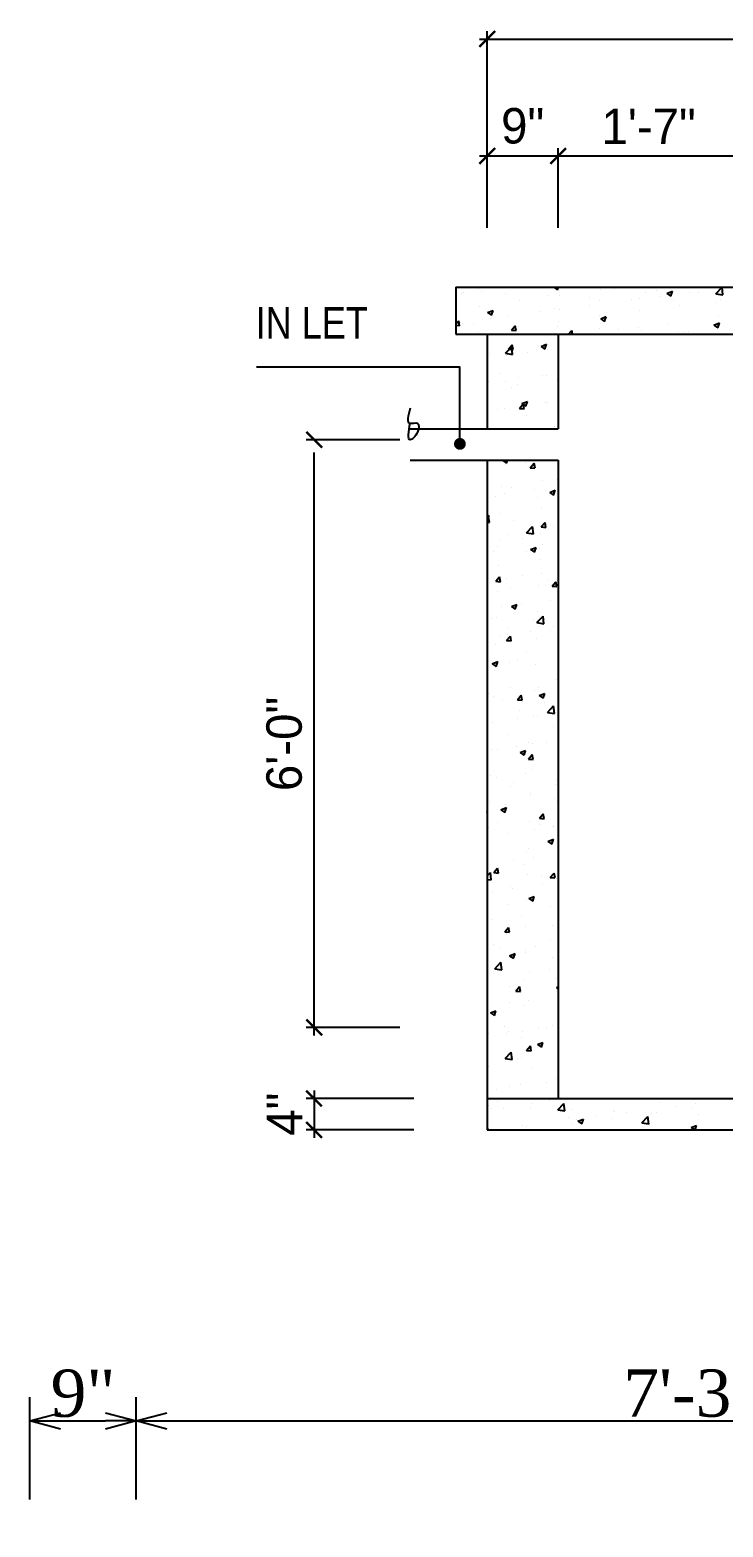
# Model space of a CAD drawing. Header units: inches. Extents: x -36906 to 35154, y -44700 to 686.
# Drawn here: x 34135.1 to 34311.2, y -18875.8 to -18495.7 of the extents above; entities that cross this region are included whole.
import ezdxf

# ---------------------------------------------------------------- set-up
doc = ezdxf.new("R2010")
doc.units = ezdxf.units.IN
doc.header["$LTSCALE"] = 2
doc.header["$MEASUREMENT"] = 0
doc.header["$PDMODE"] = 2
doc.layers.add('tex', color=7, linetype='Continuous')
doc.layers.add('wall', color=7, linetype='Continuous')
doc.styles.add('NOMAN', font='techl___.ttf', dxfattribs={"height": 6})
doc.styles.add('ROMANTIC', font='romantic.ttf')
doc.dimstyles.new('DIM-1', dxfattribs={"dimscale": 6, "dimtxt": 1.296875, "dimasz": 1.296875, "dimexe": 1, "dimexo": 1, "dimgap": 0.125, "dimtad": 1, "dimdec": 3, "dimrnd": 0.125, "dimzin": 3, "dimdsep": 46, "dimlunit": 4, "dimtxsty": 'ROMANTIC', "dimblk": 'OPEN30', "dimcen": 0.09, "dimdle": 1, "dimclrd": 256, "dimclre": 256, "dimclrt": 256, "dimadec": 0, "dimazin": 0, "dimtfac": 0.75, "dimtdec": 3, "dimtix": 1, "dimtmove": 1, "dimatfit": 3, "dimldrblk": 'OPEN90', "dimfxl": 0, "dimtolj": 1, "dimtzin": 0, "dimlwd": -1, "dimlwe": -1, "dimarcsym": 0})

# ---------------------------------------------------------------- blocks, each defined once
blk = doc.blocks.new('_ArchTick')
at = {"layer": 'wall', "color": 0, "const_width": 0.15}
blk.add_lwpolyline([(-0.5, -0.5), (0.5, 0.5)], dxfattribs=at)
blk = doc.blocks.new('_Dot')
at = {"color": 0, "linetype": 'ByBlock', "lineweight": -2}
blk.add_line((-0.5, 0), (-1, 0), dxfattribs=at)
at = {"color": 0, "linetype": 'ByBlock', "const_width": 0.5}
blk.add_lwpolyline([(-0.25, 0, 1), (0.25, 0, 1)], format="xyb", close=True, dxfattribs=at)
blk = doc.blocks.new('_Open30')
at = {"layer": 'tex', "color": 0, "lineweight": -2}
for p, q in [((-1, 0.268), (0, 0)), ((0, 0), (-1, -0.268)), ((0, 0), (-1, 0))]:
    blk.add_line(p, q, dxfattribs=at)
blk = doc.blocks.new('*D13')
at = {"linetype": 'ByBlock'}
for p, q in [((34162.1, -18868.77), (34162.1, -18842.85)), ((34527.84, -18868.77), (34527.84, -18842.85)), ((34169.88, -18848.85), (34520.06, -18848.85))]:
    blk.add_line(p, q, dxfattribs=at)
at = {"layer": 'Defpoints', "color": 0, "linetype": 'ByBlock'}
for p in [(34527.84, -18848.85), (34162.1, -18874.77), (34527.84, -18874.77)]:
    blk.add_point(p, dxfattribs=at)
at = {"linetype": 'ByBlock', "xscale": 7.78125, "yscale": 7.78125, "zscale": 7.78125, "rotation": 180}
blk.add_blockref('_Open30', (34162.1, -18848.85), dxfattribs=at)
at = {"linetype": 'ByBlock', "xscale": 7.78125, "yscale": 7.78125, "zscale": 7.78125}
blk.add_blockref('_Open30', (34527.84, -18848.85), dxfattribs=at)
at = {"linetype": 'ByBlock', "insert": (34344.97, -18841.87), "char_height": 12, "attachment_point": 5, "style": 'ROMANTIC'}
blk.add_mtext('\\A1;7\'-3" x 6\' x 5\'-6" ', dxfattribs=at)
blk = doc.blocks.new('_Open90')
at = {"color": 0, "linetype": 'ByBlock', "lineweight": -2}
for p, q in [((-0.5, 0.5), (0, 0)), ((0, 0), (-1, 0)), ((0, 0), (-0.5, -0.5))]:
    blk.add_line(p, q, dxfattribs=at)
blk = doc.blocks.new('*D15')
at = {"linetype": 'ByBlock'}
for p, q in [((34135.1, -18868.77), (34135.1, -18842.85)), ((34162.1, -18868.77), (34162.1, -18842.85)), ((34142.88, -18848.85), (34154.31, -18848.85))]:
    blk.add_line(p, q, dxfattribs=at)
at = {"layer": 'Defpoints', "color": 0, "linetype": 'ByBlock'}
for p in [(34162.1, -18848.85), (34135.1, -18874.77), (34162.1, -18874.77)]:
    blk.add_point(p, dxfattribs=at)
at = {"linetype": 'ByBlock', "xscale": 7.78125, "yscale": 7.78125, "zscale": 7.78125, "rotation": 180}
blk.add_blockref('_Open30', (34135.1, -18848.85), dxfattribs=at)
at = {"linetype": 'ByBlock', "xscale": 7.78125, "yscale": 7.78125, "zscale": 7.78125}
blk.add_blockref('_Open30', (34162.1, -18848.85), dxfattribs=at)
at = {"linetype": 'ByBlock', "insert": (34148.6, -18841.9), "char_height": 12, "attachment_point": 5, "style": 'ROMANTIC'}
blk.add_mtext('\\A1;9"', dxfattribs=at)

msp = doc.modelspace()

# ---------------------------------------------------------------- linework, layer by layer
at = {"ltscale": 0.5}
for p, q in [((34249.2715, -18498.0194), (34444.9502, -18498.0194)), ((34251.2715, -18521.4222), (34251.2715, -18496.0194)), ((34249.2715, -18527.7071), (34271.2715, -18527.7071)), ((34251.2715, -18545.9596), (34251.2715, -18525.7071)), ((34267.2715, -18527.7071), (34317.2715, -18527.7071)), ((34269.2715, -18545.9596), (34269.2715, -18525.7071)), ((34269.2715, -18545.9596), (34269.2715, -18525.7071)), ((34229.0601, -18599.771), (34205.3092, -18599.771)), ((34207.3092, -18750.9829), (34207.3092, -18602.9829)), ((34229.0601, -18748.9829), (34205.3092, -18748.9829)), ((34232.5979, -18766.9829), (34205.2597, -18766.9829)), ((34207.2597, -18764.9829), (34207.2597, -18776.9829)), ((34232.5979, -18774.9829), (34205.2597, -18774.9829))]:
    msp.add_line(p, q, dxfattribs=at)
for p, q in [((34251.2715, -18545.9596), (34251.2715, -18498.0194)), ((34243.2715, -18560.9829), (34451.2715, -18560.9829)), ((34243.2715, -18560.9829), (34243.2715, -18572.9829)), ((34244.7755, -18562.6934), (34244.7755, -18562.6934)), ((34245.2143, -18562.2686), (34245.2143, -18562.2686)), ((34248.9321, -18561.3275), (34248.9321, -18561.3275)), ((34249.7823, -18562.0342), (34249.7823, -18562.0342)), ((34255.8907, -18562.7197), (34255.8907, -18562.7197)), ((34257.3569, -18561.037), (34257.3569, -18561.037)), ((34266.5672, -18563.1708), (34266.5672, -18563.1708)), ((34268.1423, -18560.9934), (34268.1697, -18560.9829)), ((34268.1423, -18560.9934), (34269.1371, -18561.6644)), ((34269.1381, -18561.6717), (34269.3693, -18560.9829)), ((34269.6251, -18563.1761), (34269.6251, -18563.1761)), ((34280.0129, -18561.6766), (34280.0129, -18561.6766)), ((34283.7031, -18561.3865), (34283.7031, -18561.3865)), ((34291.5614, -18562.3203), (34291.5614, -18562.3203)), ((34294.3796, -18561.8376), (34294.3796, -18561.8376)), ((34294.9458, -18563.2839), (34294.9458, -18563.2839)), ((34296.8848, -18562.5952), (34298.2852, -18562.0576)), ((34296.8848, -18562.5952), (34297.8797, -18563.2662)), ((34297.8807, -18563.2734), (34298.2863, -18562.0649)), ((34302.5204, -18562.2867), (34302.5204, -18562.2867)), ((34305.056, -18562.2887), (34305.056, -18562.2887)), ((34309.3496, -18562.6843), (34310.9074, -18561.0608)), ((34309.3496, -18562.6843), (34311.1283, -18562.9602)), ((34311.1294, -18562.9664), (34310.9084, -18561.067)), ((34249.2542, -18565.8647), (34249.2542, -18565.8647)), ((34251.3378, -18567.444), (34252.7382, -18566.9065)), ((34252.3337, -18568.1223), (34252.7392, -18566.9137)), ((34259.523, -18564.4565), (34259.523, -18564.4565)), ((34268.234, -18566.3245), (34268.234, -18566.3245)), ((34269.7334, -18566.6032), (34269.7334, -18566.6032)), ((34277.2436, -18563.6219), (34277.2436, -18563.6219)), ((34277.308, -18565.606), (34277.308, -18565.606)), ((34279.8977, -18564.3224), (34279.8977, -18564.3224)), ((34287.9201, -18564.073), (34287.9201, -18564.073)), ((34289.939, -18563.9431), (34289.939, -18563.9431)), ((34290.0384, -18566.9262), (34290.0384, -18566.9262)), ((34298.5965, -18564.5241), (34298.5965, -18564.5241)), ((34300.1405, -18565.6459), (34300.1405, -18565.6459)), ((34309.273, -18564.9752), (34309.273, -18564.9752)), ((34310.5283, -18564.1463), (34310.5283, -18564.1463)), ((34243.2715, -18570.4431), (34244.0264, -18569.5434)), ((34243.2715, -18570.7108), (34244.2577, -18570.7971)), ((34244.2587, -18570.8043), (34244.0275, -18569.5507)), ((34244.5209, -18569.9225), (34244.5209, -18569.9225)), ((34244.9065, -18570.3287), (34244.9065, -18570.3287)), ((34247.6947, -18570.1994), (34247.6947, -18570.1994)), ((34251.3378, -18567.444), (34252.3327, -18568.1151)), ((34252.0956, -18568.9252), (34252.0956, -18568.9252)), ((34256.5703, -18568.3266), (34256.5703, -18568.3266)), ((34257.4074, -18571.9475), (34258.3716, -18570.7984)), ((34258.3712, -18570.6505), (34258.3712, -18570.6505)), ((34258.6039, -18572.0594), (34258.3727, -18570.8057)), ((34264.7266, -18567.2623), (34264.7266, -18567.2623)), ((34269.3819, -18569.834), (34269.3819, -18569.834)), ((34279.7697, -18568.3344), (34279.7697, -18568.3344)), ((34280.0804, -18569.0458), (34281.4808, -18568.5082)), ((34280.0804, -18569.0458), (34281.0752, -18569.7168)), ((34281.0763, -18569.7241), (34281.4818, -18568.5155)), ((34297.2591, -18570.1749), (34297.2591, -18570.1749)), ((34308.823, -18570.6475), (34310.2234, -18570.11)), ((34308.823, -18570.6475), (34309.8178, -18571.3186)), ((34309.8189, -18571.3258), (34310.2244, -18570.1173)), ((34309.8901, -18568.512), (34309.8901, -18568.512)), ((34310.2851, -18570.8042), (34310.2851, -18570.8042)), ((34243.2715, -18572.9829), (34451.2715, -18572.9829)), ((34249.0111, -18572.5226), (34249.0111, -18572.5226)), ((34251.2715, -18572.9829), (34251.2715, -18596.9829)), ((34256.6264, -18573.1957), (34256.6264, -18573.1957)), ((34257.4074, -18571.9475), (34258.6029, -18572.0521)), ((34259.2798, -18571.1143), (34259.2798, -18571.1143)), ((34269.0476, -18571.1016), (34269.0476, -18571.1016)), ((34269.1878, -18573.2716), (34269.1878, -18573.2716)), ((34269.2715, -18572.9829), (34269.2715, -18596.9829)), ((34271.937, -18572.9829), (34272.7168, -18572.0535)), ((34272.888, -18572.9829), (34272.7179, -18572.0608)), ((34279.7241, -18571.5527), (34279.7241, -18571.5527)), ((34284.6776, -18571.8313), (34284.6776, -18571.8313)), ((34289.6844, -18571.1721), (34289.6844, -18571.1721)), ((34290.4005, -18572.0038), (34290.4005, -18572.0038)), ((34299.8973, -18572.3037), (34299.8973, -18572.3037)), ((34301.077, -18572.4549), (34301.077, -18572.4549)), ((34302.3994, -18572.2515), (34302.3994, -18572.2515)), ((34251.8057, -18577.8515), (34251.8057, -18577.8515)), ((34255.9405, -18577.8072), (34257.4982, -18576.1837)), ((34255.9405, -18577.8072), (34257.7192, -18578.083)), ((34256.0728, -18578.4113), (34256.0728, -18578.4113)), ((34256.652, -18576.7715), (34257.6162, -18575.6224)), ((34256.652, -18576.7715), (34257.8474, -18576.8761)), ((34256.8125, -18577.1924), (34256.8125, -18577.1924)), ((34257.7215, -18578.0833), (34257.5005, -18576.1839)), ((34257.8497, -18576.876), (34257.6185, -18575.6223)), ((34261.4187, -18577.587), (34261.4187, -18577.587)), ((34264.3872, -18576.1952), (34264.3872, -18576.1952)), ((34264.9285, -18576.0629), (34266.3289, -18575.5254)), ((34264.9285, -18576.0629), (34265.9234, -18576.734)), ((34265.9256, -18576.7339), (34266.3312, -18575.5253)), ((34266.4605, -18576.9117), (34266.4605, -18576.9117)), ((34251.5511, -18585.0806), (34251.5511, -18585.0806)), ((34254.6167, -18583.0405), (34254.6167, -18583.0405)), ((34255.8296, -18585.0691), (34255.8296, -18585.0691)), ((34258.8336, -18585.7269), (34258.8336, -18585.7269)), ((34259.1258, -18584.0834), (34259.1258, -18584.0834)), ((34265.2931, -18583.4915), (34265.2931, -18583.4915)), ((34266.2173, -18583.5696), (34266.2173, -18583.5696)), ((34269.0569, -18584.5861), (34269.0569, -18584.5861)), ((34257.3931, -18586.5882), (34257.3931, -18586.5882)), ((34253.8644, -18591.9716), (34253.8644, -18591.9716)), ((34255.5864, -18591.727), (34255.5864, -18591.727)), ((34259.427, -18591.8153), (34260.3912, -18590.6663)), ((34259.427, -18591.8153), (34260.6225, -18591.9199)), ((34260.0622, -18590.5659), (34261.4626, -18590.0284)), ((34260.0622, -18590.5659), (34261.057, -18591.237)), ((34260.6247, -18591.9198), (34260.3935, -18590.6662)), ((34261.0593, -18591.2369), (34261.4648, -18590.0283)), ((34261.3141, -18593.6577), (34261.3141, -18593.6577)), ((34265.9741, -18590.2275), (34265.9741, -18590.2275)), ((34266.4954, -18590.3087), (34266.4954, -18590.3087)), ((34231.6852, -18596.9829), (34269.2715, -18596.9829)), ((34265.7309, -18596.8854), (34265.7309, -18596.8854)), ((34268.2311, -18596.5194), (34268.2311, -18596.5194)), ((34231.6852, -18604.9829), (34269.2715, -18604.9829)), ((34251.2715, -18604.9829), (34251.2715, -18774.9829)), ((34255.1, -18605.0428), (34255.1, -18605.0428)), ((34255.1959, -18605.069), (34255.4202, -18604.9829)), ((34255.1959, -18605.069), (34256.1907, -18605.74)), ((34256.193, -18605.7399), (34256.447, -18604.9829)), ((34269.2715, -18604.9829), (34269.2715, -18766.9829)), ((34255.9726, -18606.0852), (34255.9726, -18606.0852)), ((34260.9794, -18605.426), (34260.9794, -18605.426)), ((34261.6364, -18606.5641), (34261.6364, -18606.5641)), ((34262.2021, -18606.8592), (34263.1662, -18605.7101)), ((34262.2021, -18606.8592), (34263.3975, -18606.9638)), ((34263.3997, -18606.9637), (34263.1685, -18605.71)), ((34254.8568, -18611.7007), (34254.8568, -18611.7007)), ((34257.3342, -18611.9141), (34257.3342, -18611.9141)), ((34263.2926, -18612.3171), (34263.2926, -18612.3171)), ((34265.2445, -18610.2011), (34265.2445, -18610.2011)), ((34267.134, -18613.1213), (34268.5344, -18612.5838)), ((34268.1311, -18613.7923), (34268.5367, -18612.5837)), ((34268.9979, -18609.912), (34268.9979, -18609.912)), ((34253.4404, -18614.0438), (34253.4404, -18614.0438)), ((34255.718, -18613.3143), (34255.718, -18613.3143)), ((34264.1168, -18614.4949), (34264.1168, -18614.4949)), ((34267.134, -18613.1213), (34268.1289, -18613.7924)), ((34251.2715, -18619.2104), (34251.73, -18619.0344)), ((34251.2715, -18619.8857), (34251.5961, -18619.4989)), ((34251.2715, -18620.2073), (34251.3244, -18620.243)), ((34251.3267, -18620.2429), (34251.7322, -18619.0343)), ((34251.8296, -18620.7525), (34251.5983, -18619.4988)), ((34254.6136, -18618.3585), (34254.6136, -18618.3585)), ((34258.0312, -18620.2053), (34258.0312, -18620.2053)), ((34265.0013, -18616.859), (34265.0013, -18616.859)), ((34251.2715, -18620.7039), (34251.8273, -18620.7526)), ((34256.5084, -18623.8473), (34256.5084, -18623.8473)), ((34261.2436, -18623.3927), (34262.8014, -18621.7692)), ((34261.2436, -18623.3927), (34263.0224, -18623.6686)), ((34263.0246, -18623.6688), (34262.8037, -18621.7695)), ((34264.7581, -18623.5169), (34264.7581, -18623.5169)), ((34264.9771, -18621.903), (34265.9413, -18620.754)), ((34264.9771, -18621.903), (34266.1725, -18622.0076)), ((34266.1748, -18622.0075), (34265.9435, -18620.7539)), ((34268.1721, -18621.8452), (34268.1721, -18621.8452)), ((34253.7626, -18626.9502), (34253.7626, -18626.9502)), ((34254.3704, -18625.0164), (34254.3704, -18625.0164)), ((34260.2221, -18624.7148), (34260.2221, -18624.7148)), ((34262.2677, -18627.6243), (34263.6681, -18627.0868)), ((34262.2677, -18627.6243), (34263.2626, -18628.2954)), ((34263.2648, -18628.2953), (34263.6703, -18627.0867)), ((34264.4391, -18627.4013), (34264.4391, -18627.4013)), ((34265.4009, -18626.4306), (34265.4009, -18626.4306)), ((34252.7699, -18628.0935), (34252.7699, -18628.0935)), ((34254.1272, -18631.6743), (34254.1272, -18631.6743)), ((34261.3007, -18628.2387), (34261.3007, -18628.2387)), ((34264.5149, -18630.1748), (34264.5149, -18630.1748)), ((34253.4069, -18635.6918), (34254.3711, -18634.5428)), ((34254.6046, -18635.7963), (34254.3733, -18634.5427)), ((34256.2431, -18634.881), (34256.2431, -18634.881)), ((34260.1395, -18634.3189), (34260.1395, -18634.3189)), ((34265.1463, -18633.6597), (34265.1463, -18633.6597)), ((34266.9195, -18635.3321), (34266.9195, -18635.3321)), ((34268.9389, -18635.2378), (34268.9389, -18635.2378)), ((34253.4069, -18635.6918), (34254.6023, -18635.7964)), ((34253.884, -18638.3322), (34253.884, -18638.3322)), ((34257.2752, -18637.2399), (34257.2752, -18637.2399)), ((34264.2717, -18636.8326), (34264.2717, -18636.8326)), ((34267.7521, -18636.9469), (34268.7163, -18635.7978)), ((34267.7521, -18636.9469), (34268.9475, -18637.0515)), ((34268.9498, -18637.0514), (34268.7185, -18635.7977)), ((34254.8781, -18642.2071), (34254.8781, -18642.2071)), ((34257.4014, -18642.1273), (34258.8018, -18641.5898)), ((34257.4014, -18642.1273), (34258.3963, -18642.7984)), ((34258.3985, -18642.7983), (34258.804, -18641.5897)), ((34259.8849, -18641.5479), (34259.8849, -18641.5479)), ((34267.4595, -18640.5507), (34267.4595, -18640.5507)), ((34252.3484, -18645.1009), (34252.3484, -18645.1009)), ((34253.6408, -18644.99), (34253.6408, -18644.99)), ((34263.0248, -18645.552), (34263.0248, -18645.552)), ((34263.8952, -18646.1854), (34265.453, -18644.5619)), ((34263.8952, -18646.1854), (34265.6739, -18646.4613)), ((34264.0285, -18643.4905), (34264.0285, -18643.4905)), ((34265.6762, -18646.4616), (34265.4552, -18644.5622)), ((34254.6235, -18649.4362), (34254.6235, -18649.4362)), ((34256.1819, -18650.7357), (34257.1461, -18649.5866)), ((34256.1819, -18650.7357), (34257.3774, -18650.8403)), ((34256.4494, -18649.1732), (34256.4494, -18649.1732)), ((34256.5653, -18647.7874), (34256.5653, -18647.7874)), ((34257.3796, -18650.8402), (34257.1483, -18649.5865)), ((34262.1981, -18648.4389), (34262.1981, -18648.4389)), ((34263.7853, -18650.1484), (34263.7853, -18650.1484)), ((34267.2418, -18648.2385), (34267.2418, -18648.2385)), ((34268.1132, -18647.1711), (34268.1132, -18647.1711)), ((34253.3976, -18651.6479), (34253.3976, -18651.6479)), ((34261.2417, -18653.5645), (34261.2417, -18653.5645)), ((34252.5351, -18656.6303), (34253.9355, -18656.0928)), ((34252.5351, -18656.6303), (34253.53, -18657.3014)), ((34253.1544, -18658.3058), (34253.1544, -18658.3058)), ((34253.5322, -18657.3013), (34253.9377, -18656.0927)), ((34256.9367, -18656.3272), (34256.9367, -18656.3272)), ((34259.0458, -18655.7182), (34259.0458, -18655.7182)), ((34263.5421, -18656.8063), (34263.5421, -18656.8063)), ((34268.8799, -18660.5636), (34268.8799, -18660.5636)), ((34251.6753, -18664.2154), (34251.6753, -18664.2154)), ((34252.9112, -18664.9637), (34252.9112, -18664.9637)), ((34255.1511, -18665.9381), (34255.1511, -18665.9381)), ((34257.2162, -18662.5657), (34257.2162, -18662.5657)), ((34258.957, -18665.7795), (34259.9211, -18664.6304)), ((34258.957, -18665.7795), (34260.1524, -18665.8841)), ((34260.1546, -18665.884), (34259.9233, -18664.6304)), ((34263.2989, -18663.4641), (34263.2989, -18663.4641)), ((34264.3064, -18662.5525), (34264.3064, -18662.5525)), ((34264.4733, -18664.6827), (34265.8736, -18664.1452)), ((34264.4733, -18664.6827), (34265.4681, -18665.3537)), ((34265.4703, -18665.3536), (34265.8758, -18664.1451)), ((34259.3681, -18668.6246), (34259.3681, -18668.6246)), ((34264.0518, -18669.7816), (34264.0518, -18669.7816)), ((34265.8276, -18666.3892), (34265.8276, -18666.3892)), ((34266.5468, -18668.9782), (34268.1046, -18667.3547)), ((34266.5468, -18668.9782), (34268.3255, -18669.2541)), ((34268.3278, -18669.2544), (34268.1068, -18667.355)), ((34252.668, -18671.6215), (34252.668, -18671.6215)), ((34259.045, -18670.4407), (34259.045, -18670.4407)), ((34263.0557, -18670.122), (34263.0557, -18670.122)), ((34268.0542, -18672.4969), (34268.0542, -18672.4969)), ((34256.3905, -18674.499), (34256.3905, -18674.499)), ((34261.8485, -18676.5554), (34261.8485, -18676.5554)), ((34262.8125, -18676.7799), (34262.8125, -18676.7799)), ((34266.365, -18676.6726), (34266.365, -18676.6726)), ((34252.4248, -18678.2794), (34252.4248, -18678.2794)), ((34253.7836, -18678.329), (34253.7836, -18678.329)), ((34258.7904, -18677.6698), (34258.7904, -18677.6698)), ((34259.607, -18679.1857), (34261.0073, -18678.6482)), ((34259.607, -18679.1857), (34260.6018, -18679.8567)), ((34260.604, -18679.8566), (34261.0095, -18678.6481)), ((34261.1828, -18678.8903), (34261.1828, -18678.8903)), ((34261.732, -18680.8234), (34262.6962, -18679.6743)), ((34261.732, -18680.8234), (34262.9274, -18680.9279)), ((34262.9296, -18680.9279), (34262.6984, -18679.6742)), ((34252.1816, -18684.9373), (34252.1816, -18684.9373)), ((34261.1036, -18684.5608), (34261.1036, -18684.5608)), ((34262.5693, -18683.4378), (34262.5693, -18683.4378)), ((34253.529, -18685.5581), (34253.529, -18685.5581)), ((34257.1572, -18687.8915), (34257.1572, -18687.8915)), ((34257.9538, -18686.7753), (34257.9538, -18686.7753)), ((34268.6303, -18687.2264), (34268.6303, -18687.2264)), ((34268.821, -18685.8894), (34268.821, -18685.8894)), ((34251.4943, -18689.0107), (34251.4943, -18689.0107)), ((34251.9384, -18691.5952), (34251.9384, -18691.5952)), ((34255.8422, -18692.4491), (34255.8422, -18692.4491)), ((34262.1708, -18689.4618), (34262.1708, -18689.4618)), ((34262.3261, -18690.0957), (34262.3261, -18690.0957)), ((34268.4732, -18690.7862), (34268.4732, -18690.7862)), ((34269.1984, -18691.7709), (34269.2715, -18691.6947)), ((34269.1984, -18691.7709), (34269.2715, -18691.7823)), ((34251.3594, -18694.7166), (34251.2715, -18694.2399)), ((34251.2715, -18694.7092), (34251.3572, -18694.7167)), ((34254.7406, -18693.6887), (34256.141, -18693.1512)), ((34254.7406, -18693.6887), (34255.7355, -18694.3597)), ((34255.7377, -18694.3596), (34256.1432, -18693.1511)), ((34264.507, -18695.8672), (34265.4712, -18694.7181)), ((34264.507, -18695.8672), (34265.7025, -18695.9718)), ((34265.7046, -18695.9717), (34265.4734, -18694.718)), ((34251.6952, -18698.2531), (34251.6952, -18698.2531)), ((34253.9748, -18696.9414), (34253.9748, -18696.9414)), ((34256.3315, -18699.8248), (34256.3315, -18699.8248)), ((34262.083, -18696.7535), (34262.083, -18696.7535)), ((34263.2118, -18698.6744), (34263.2118, -18698.6744)), ((34264.6512, -18697.3925), (34264.6512, -18697.3925)), ((34267.9952, -18697.8227), (34267.9952, -18697.8227)), ((34268.2186, -18698.0152), (34268.2186, -18698.0152)), ((34261.8398, -18703.4114), (34261.8398, -18703.4114)), ((34266.6788, -18701.7411), (34268.0792, -18701.2035)), ((34266.6788, -18701.7411), (34267.6736, -18702.4121)), ((34267.6758, -18702.412), (34268.0813, -18701.2034)), ((34251.2715, -18707.6702), (34251.2769, -18707.6541)), ((34251.2715, -18707.6554), (34251.2747, -18707.6542)), ((34251.452, -18704.9109), (34251.452, -18704.9109)), ((34257.9505, -18706.5626), (34257.9505, -18706.5626)), ((34260.7565, -18707.6124), (34260.7565, -18707.6124)), ((34261.1238, -18704.2161), (34261.1238, -18704.2161)), ((34262.9572, -18705.9035), (34262.9572, -18705.9035)), ((34251.2715, -18710.4546), (34252.0629, -18709.6298)), ((34251.2715, -18711.3722), (34252.2839, -18711.5292)), ((34252.2861, -18711.5295), (34252.0651, -18709.6301)), ((34252.9368, -18709.656), (34253.901, -18708.5069)), ((34252.9368, -18709.656), (34254.1323, -18709.7606)), ((34254.1344, -18709.7605), (34253.9032, -18708.5068)), ((34254.2971, -18709.8478), (34254.2971, -18709.8478)), ((34261.5966, -18710.0693), (34261.5966, -18710.0693)), ((34264.9735, -18710.2989), (34264.9735, -18710.2989)), ((34267.282, -18710.911), (34268.2462, -18709.762)), ((34267.282, -18710.911), (34268.4775, -18711.0156)), ((34268.4796, -18711.0155), (34268.2484, -18709.7619)), ((34268.762, -18711.2153), (34268.762, -18711.2153)), ((34252.6891, -18714.4509), (34252.6891, -18714.4509)), ((34257.0983, -18713.2174), (34257.0983, -18713.2174)), ((34257.6959, -18713.7917), (34257.6959, -18713.7917)), ((34265.2705, -18712.7945), (34265.2705, -18712.7945)), ((34256.7775, -18717.7786), (34256.7775, -18717.7786)), ((34261.3534, -18716.7272), (34261.3534, -18716.7272)), ((34261.8125, -18716.2441), (34263.2128, -18715.7065)), ((34261.8125, -18716.2441), (34262.8073, -18716.9151)), ((34262.8095, -18716.915), (34263.215, -18715.7064)), ((34267.454, -18718.2297), (34267.454, -18718.2297)), ((34252.4345, -18721.6799), (34252.4345, -18721.6799)), ((34260.0091, -18720.6827), (34260.0091, -18720.6827)), ((34255.7119, -18724.6998), (34256.676, -18723.5508)), ((34255.7119, -18724.6998), (34256.9073, -18724.8044)), ((34256.2725, -18725.1506), (34256.2725, -18725.1506)), ((34256.9095, -18724.8043), (34256.6782, -18723.5507)), ((34261.1102, -18723.385), (34261.1102, -18723.385)), ((34267.9362, -18723.1485), (34267.9362, -18723.1485)), ((34252.8828, -18727.9985), (34252.8828, -18727.9985)), ((34254.7477, -18728.571), (34254.7477, -18728.571)), ((34256.9462, -18730.7471), (34258.3465, -18730.2095)), ((34257.9432, -18731.418), (34258.3487, -18730.2094)), ((34260.867, -18730.0429), (34260.867, -18730.0429)), ((34261.0648, -18729.542), (34261.0648, -18729.542)), ((34263.5593, -18728.4496), (34263.5593, -18728.4496)), ((34267.3787, -18726.9081), (34267.3787, -18726.9081)), ((34253.1567, -18734.0461), (34254.7145, -18732.4225)), ((34253.1567, -18734.0461), (34254.9354, -18734.3219)), ((34254.9376, -18734.3222), (34254.7167, -18732.4228)), ((34256.9462, -18730.7471), (34257.941, -18731.4181)), ((34257.0998, -18730.685), (34257.0998, -18730.685)), ((34267.1241, -18734.1371), (34267.1241, -18734.1371)), ((34267.7762, -18731.1361), (34267.7762, -18731.1361)), ((34260.6238, -18736.7008), (34260.6238, -18736.7008)), ((34262.1173, -18734.7963), (34262.1173, -18734.7963)), ((34268.703, -18736.5411), (34268.703, -18736.5411)), ((34257.0393, -18738.5432), (34257.0393, -18738.5432)), ((34258.4869, -18739.7437), (34259.4511, -18738.5946)), ((34258.4869, -18739.7437), (34259.6823, -18739.8483)), ((34259.6845, -18739.8482), (34259.4532, -18738.5945)), ((34259.5802, -18738.6158), (34259.5802, -18738.6158)), ((34261.8627, -18742.0254), (34261.8627, -18742.0254)), ((34268.8843, -18738.7995), (34269.2715, -18738.6508)), ((34268.8843, -18738.7995), (34269.2715, -18739.0606)), ((34252.0799, -18745.2501), (34253.4802, -18744.7125)), ((34252.0799, -18745.2501), (34253.0747, -18745.9211)), ((34253.0769, -18745.921), (34253.4824, -18744.7124)), ((34256.8559, -18742.6845), (34256.8559, -18742.6845)), ((34260.3806, -18743.3587), (34260.3806, -18743.3587)), ((34255.6855, -18748.8357), (34255.6855, -18748.8357)), ((34264.176, -18748.9164), (34264.176, -18748.9164)), ((34266.362, -18749.2868), (34266.362, -18749.2868)), ((34267.8773, -18748.4744), (34267.8773, -18748.4744)), ((34251.5946, -18750.5728), (34251.5946, -18750.5728)), ((34256.2135, -18750.4765), (34256.2135, -18750.4765)), ((34256.6013, -18749.9136), (34256.6013, -18749.9136)), ((34259.9025, -18751.5222), (34259.9025, -18751.5222)), ((34260.1374, -18750.0165), (34260.1374, -18750.0165)), ((34264.018, -18753.3025), (34265.4184, -18752.7649)), ((34264.018, -18753.3025), (34265.0129, -18753.9735)), ((34265.015, -18753.9734), (34265.4205, -18752.7648)), ((34255.8083, -18756.8388), (34257.3661, -18755.2153)), ((34255.8083, -18756.8388), (34257.587, -18757.1147)), ((34257.5892, -18757.115), (34257.3682, -18755.2156)), ((34258.9146, -18756.8046), (34258.9146, -18756.8046)), ((34259.8942, -18756.6744), (34259.8942, -18756.6744)), ((34261.0058, -18754.8678), (34261.0058, -18754.8678)), ((34261.2619, -18754.7875), (34262.2261, -18753.6385)), ((34261.2619, -18754.7875), (34262.4574, -18754.8921)), ((34262.4595, -18754.892), (34262.2282, -18753.6384)), ((34251.34, -18757.8018), (34251.34, -18757.8018)), ((34251.7065, -18759.0019), (34251.7065, -18759.0019)), ((34262.383, -18759.453), (34262.383, -18759.453)), ((34253.6532, -18764.6929), (34253.6532, -18764.6929)), ((34256.9803, -18763.869), (34256.9803, -18763.869)), ((34259.651, -18763.3323), (34259.651, -18763.3323)), ((34266.2842, -18763.0299), (34266.2842, -18763.0299)), ((34268.644, -18761.8669), (34268.644, -18761.8669)), ((34251.2715, -18766.9829), (34443.2715, -18766.9829)), ((34253.9926, -18767.76), (34253.9926, -18767.76)), ((34258.9994, -18767.1009), (34258.9994, -18767.1009)), ((34262.5724, -18768.2545), (34262.5724, -18768.2545)), ((34266.9954, -18767.5386), (34266.9954, -18767.5386)), ((34269.1794, -18769.888), (34270.7372, -18768.2644)), ((34270.959, -18770.1699), (34270.738, -18768.2706)), ((34292.0645, -18766.9829), (34292.1029, -18767.0087)), ((34292.1038, -18767.016), (34292.1149, -18766.9829)), ((34295.1152, -18767.9257), (34295.1152, -18767.9257)), ((34304.1629, -18768.3505), (34304.1629, -18768.3505)), ((34251.5663, -18768.8318), (34251.5663, -18768.8318)), ((34252.4703, -18769.5349), (34252.4703, -18769.5349)), ((34255.3317, -18769.5407), (34255.3317, -18769.5407)), ((34262.2428, -18769.2829), (34262.2428, -18769.2829)), ((34269.1794, -18769.888), (34270.9581, -18770.1638)), ((34271.7877, -18771.9299), (34271.7877, -18771.9299)), ((34272.9192, -18769.734), (34272.9192, -18769.734)), ((34273.9437, -18772.329), (34273.9437, -18772.329)), ((34274.3036, -18772.7883), (34275.704, -18772.2508)), ((34275.2993, -18773.4666), (34275.7048, -18772.258)), ((34278.9505, -18771.6698), (34278.9505, -18771.6698)), ((34282.9857, -18772.0047), (34282.9857, -18772.0047)), ((34283.4515, -18769.9278), (34283.4515, -18769.9278)), ((34283.5957, -18770.1851), (34283.5957, -18770.1851)), ((34286.5251, -18770.6726), (34286.5251, -18770.6726)), ((34290.5242, -18773.1983), (34292.082, -18771.5748)), ((34292.3038, -18773.4803), (34292.0828, -18771.5809)), ((34293.0878, -18770.7243), (34293.0878, -18770.7243)), ((34294.2721, -18770.6362), (34294.2721, -18770.6362)), ((34299.1561, -18769.0097), (34299.1561, -18769.0097)), ((34303.4755, -18769.2248), (34303.4755, -18769.2248)), ((34304.9486, -18771.0873), (34304.9486, -18771.0873)), ((34251.2715, -18774.77), (34251.4114, -18774.6033)), ((34251.2715, -18774.9829), (34443.2715, -18774.9829)), ((34251.4809, -18774.9829), (34251.4123, -18774.6105)), ((34260.124, -18773.932), (34260.124, -18773.932)), ((34261.3127, -18773.9919), (34261.3127, -18773.9919)), ((34262.3292, -18774.9124), (34262.3292, -18774.9124)), ((34272.7169, -18773.4129), (34272.7169, -18773.4129)), ((34274.3036, -18772.7883), (34275.2984, -18773.4593)), ((34290.5242, -18773.1983), (34292.3029, -18773.4742)), ((34302.7534, -18774.9248), (34302.7534, -18774.9248)), ((34303.0462, -18774.3901), (34304.4465, -18773.8525)), ((34303.0462, -18774.3901), (34303.925, -18774.9829)), ((34304.0706, -18774.9829), (34304.4474, -18773.8598))]:
    msp.add_line(p, q)
msp.add_lwpolyline([(34244.3214, -18597.8102), (34244.3214, -18581.3483), (34192.6344, -18581.3483)])
msp.add_spline([(34231.6852, -18591.771), (34231.6852, -18595.5902), (34233.5569, -18595.5902), (34233.5569, -18597.7937), (34231.6852, -18599.771), (34231.6852, -18595.5234)], degree=3)

# ---------------------------------------------------------------- block references
at = {"ltscale": 0.5, "xscale": 4, "yscale": 4, "zscale": 4}
for p, rotation in [((34251.2715, -18498.0194), 180), ((34251.2715, -18527.7071), 180), ((34269.2715, -18527.7071), 180), ((34207.3092, -18599.771), 90), ((34207.3092, -18748.9829), 270), ((34207.2597, -18766.9829), 90), ((34207.2597, -18774.9829), 270)]:
    msp.add_blockref('_ArchTick', p, dxfattribs=dict(at, rotation=rotation))
msp.add_blockref('_ArchTick', (34269.2715, -18527.7071), dxfattribs=at)
at = {"xscale": 3, "yscale": 3, "zscale": 3, "rotation": 270}
msp.add_blockref('_Dot', (34244.3214, -18600.8102), dxfattribs=at)

# ---------------------------------------------------------------- texts
at = {"style": 'NOMAN'}
msp.add_text('IN LET', height=8, dxfattribs=at).set_placement((34192.4357, -18574.0839))
at = {"ltscale": 0.5, "char_height": 9, "attachment_point": 5}
for s, insert in [('\\A1;9"', (34260.2715, -18520.1119)), ('\\A1;1\'-7"', (34292.2715, -18520.1887))]:
    msp.add_mtext(s, dxfattribs=dict(at, insert=insert))
at = {"ltscale": 0.5, "char_height": 9, "attachment_point": 5, "rotation": 90}
for s, insert in [('\\A1;6\'-0"', (34199.7141, -18676.9829)), ('\\A1;4"', (34199.7597, -18770.9829))]:
    msp.add_mtext(s, dxfattribs=dict(at, insert=insert))

# ---------------------------------------------------------------- dimensions: what is measured, and where the dimension line sits
at = {"linetype": 'ByBlock'}
for base, p1, p2, text, picture, middle in [((34527.838, -18848.8481), (34162.0958, -18874.7746), (34527.838, -18874.7746), '7\'-3" x 6\' x 5\'-6" ', '*D13', (34344.9669, -18841.8674)), ((34162.0958, -18848.8481), (34135.0958, -18874.7746), (34162.0958, -18874.7746), '9"', '*D15', (34148.5958, -18841.9029))]:
    dim = msp.add_linear_dim(base=base, p1=p1, p2=p2, text=text, dimstyle='DIM-1', override={"dimtxt": 2, "dimdec": 0, "dimlfac": 0.16666}, dxfattribs=at)
    dim.commit()
    dim.dimension.update_dxf_attribs({"geometry": picture, "text_midpoint": middle})

doc.saveas('drawing.dxf')
